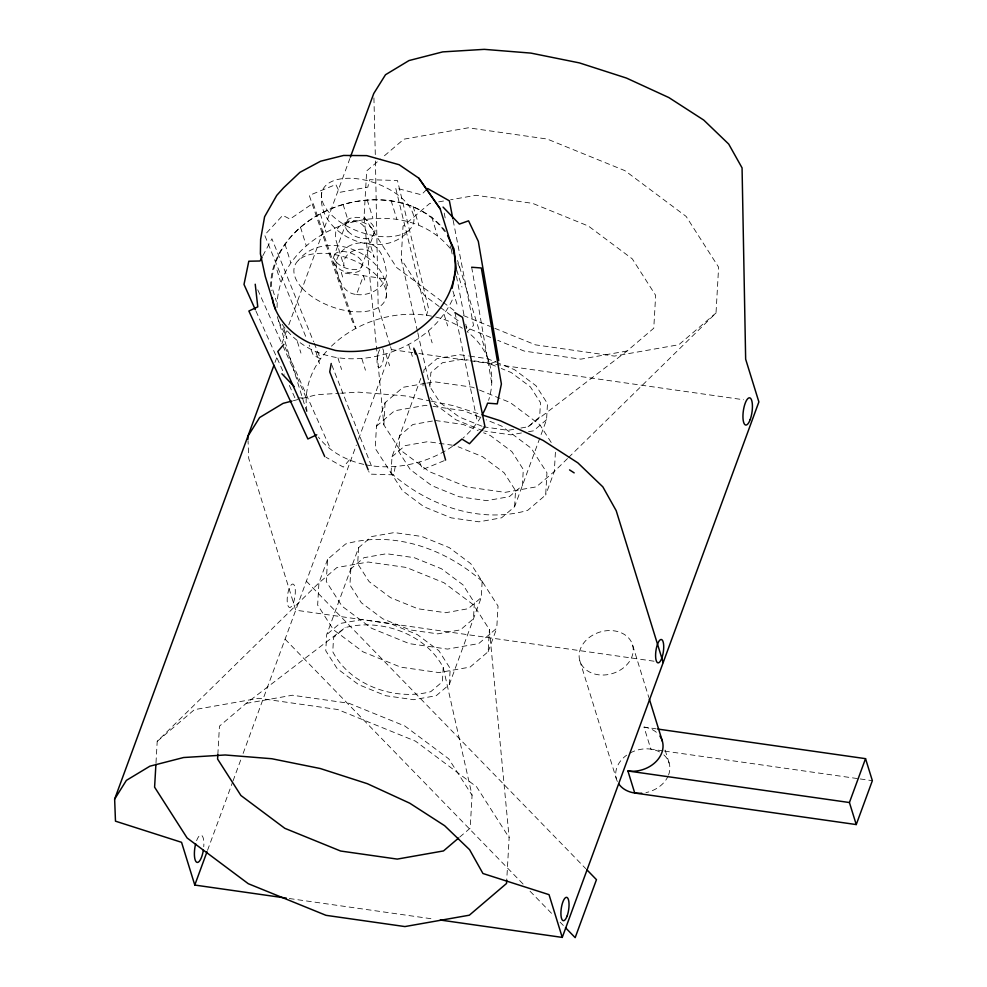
<?xml version="1.0" encoding="UTF-8"?>
<svg xmlns="http://www.w3.org/2000/svg" width="987" height="987" viewBox="0 0 987 987"><rect width="100%" height="100%" fill="white"/><g stroke="black" fill="none" stroke-linecap="round" stroke-linejoin="round"><path stroke-width="0.74" stroke-dasharray="4.93 3.7" d="M321.787 192.551C315.075 235.819 383.425 263.332 409.679 229.527A48.4 25.6 20.2 0 0 363.697 179.831A48.4 25.6 20.2 0 0 329.818 213.217A48.4 25.6 20.2 0 0 409.679 229.527M386.102 297.543C392.814 254.276 324.476 226.763 298.222 260.568M155.995 762.754L157.204 741.373L318.924 582.898L336.937 567.525L368.151 562.022L406.36 567.463L444.014 582.774L473.649 604.932L489.392 629.533L509.144 837.679L506.713 880.416M217.843 754.562L219.447 726.161L246.158 703.398L345.166 627.609C380.908 618.072 425.755 633.864 443.212 667.483L472.07 795.288L470.194 828.155L459.745 837.075M482.273 581.417C445.791 549.093 393.751 530.13 345.573 544.01L327.548 559.382L326.29 581.565L342.033 606.178L371.667 628.324L409.321 643.647L447.543 649.088L478.744 643.573L496.757 628.213L498.028 606.03L470.75 563.676L449.27 547.612L421.98 536.509L394.282 532.573L371.667 536.558L358.602 547.699L326.672 634.678L325.759 650.754L337.159 668.594L358.639 684.645L385.929 695.749L413.627 699.697L436.242 695.699L449.307 684.559L481.249 597.579L482.162 581.503M567.513 458.548L554.312 471.49L536.299 486.862L505.085 492.365L466.876 486.924L429.222 471.601L399.587 449.455L383.844 424.842L364.08 216.708L366.683 170.911L380.637 159.006M358.602 547.699L357.689 563.774L369.101 581.614L390.581 597.666L417.871 608.769L445.569 612.717L468.183 608.72L481.249 597.579M425.409 383.363L403.115 387.299L385.103 402.659L376.466 426.174L375.208 448.357L402.486 490.712L423.966 506.763L451.244 517.867L478.942 521.815L501.569 517.817L514.622 506.689L546.564 419.697L547.477 403.621L536.064 385.794L514.585 369.73L496.856 362.513M383.844 424.842L385.103 402.659M417.464 331.262L401.166 259.1L403.029 226.22L429.74 203.445L432.713 202.927M391.074 472.872L391.987 456.796L420.77 378.403M423.016 385.892L423.176 382.968M423.756 372.741L423.929 369.817L436.982 358.676L459.597 354.691L468.344 355.937M482.001 426.236L459.202 416.97L440.153 402.721L430.024 386.892L430.838 372.63L442.423 362.747L462.496 359.206L468.27 360.021M443.212 667.483L442.398 681.758L430.813 691.64C395.059 701.177 350.225 685.385 332.767 651.753L333.569 637.491L345.166 627.609M449.307 684.559L450.22 668.483L438.808 650.655L417.328 634.592L390.038 623.5L362.34 619.552L339.725 623.537L326.672 634.678M327.548 559.382L318.924 582.898L317.654 605.08L333.409 629.681L363.031 651.839L400.685 667.15L438.907 672.591L470.108 667.089L488.133 651.716L489.392 629.533M514.622 506.689L515.535 490.601L504.123 472.773L482.643 456.71L458.091 446.729M390.951 472.958C427.445 505.295 479.485 524.245 527.663 510.365L545.675 494.993L546.946 472.81L531.191 448.209L501.556 426.051L486.221 419.808M555.41 452.268L554.312 471.49L545.675 494.993M568.611 457.474L716.019 313.002L718.622 267.206L686.125 216.412L624.944 170.665L547.205 139.044L468.307 127.804L403.88 139.179L381.796 158.019M395.244 466.456L393.739 474.833L369.866 474.13L368.743 471.292M277.1 307.525C276.335 225.752 402.178 186.087 451.404 250.019L450.072 245.738M274.991 362.451L277.643 355.221M281.9 343.649L286.674 330.633M288.796 324.859L349.854 158.574M356.541 294.533C369.644 296.297 385.177 287.957 386.633 273.905C385.09 261.456 381.179 244.468 366.041 243.012C352.939 241.247 337.406 249.575 335.95 263.628C337.505 276.089 341.403 293.077 356.541 294.533L363.45 275.731L365.597 282.689M207.529 850.35L232.5 782.37M233.031 780.914L240.988 759.225M243.123 753.439L356.332 445.125M358.454 439.326L391.407 349.583L390.531 346.733M488.133 651.716L496.757 628.213M262.826 255.769L271.906 238.78L313.57 341.712M445.655 231.464C396.478 167.087 268.439 207.924 271.524 290.462M282.109 324.242C324.378 384.794 428.827 359.786 454.242 295.31M349.361 459.917L343.328 467.098L326.043 457.289M426.606 189.553L421.338 194.772L395.676 187.962L426.606 315.297L428.395 307.845L397.465 180.51L369.594 179.696L367.818 187.148L339.651 192.354L335.827 184.52L309.289 195.414L352.014 320.565L355.838 328.4L313.113 203.26L290.005 219.089L282.738 215.351L264.639 235.054L306.883 339.405M376.466 426.174L394.492 410.802L425.693 405.299L431.578 406.126M391.987 456.796L405.04 445.655L427.667 441.67L452.441 445.199M157.204 741.373L194.402 709.653L258.828 698.278L337.727 709.517L415.465 741.138L476.647 786.873L509.144 837.679M520.902 428.037L528.07 426.779L539.655 416.896L540.469 402.622L530.34 386.805L511.278 372.555L501.31 368.496M528.07 426.779L627.078 350.99L653.776 328.215L655.652 295.347L632.309 258.878L588.4 226.048L532.61 203.359L475.981 195.29L450.615 199.769M546.564 419.697L533.498 430.838L527.477 431.899M716.019 313.002L678.822 344.734L614.395 356.097L535.497 344.858L491.686 327.042M444.175 460.682L422.843 469.442L419.376 461.99M496.116 361.526L489.552 363.845L457.561 260.469M293.398 400.71L316.827 394.677L339.109 393.32M438.684 201.866L444.656 200.817M426.902 383.092L434.329 381.784L472.539 387.225L478.115 389.495M627.078 350.99L580.837 359.145L524.208 351.076L497.707 340.305M432.417 421.042L412.813 424.509L399.76 435.637L398.847 451.713L410.247 469.553L431.726 485.604L459.017 496.708L486.714 500.656L509.329 496.658L522.394 485.53L523.307 469.442L511.895 451.614L490.416 435.563L483.593 432.787M513.733 429.308L507.997 430.32L483.42 426.816M521.444 432.972L510.884 434.835L484.642 431.097M246.158 703.398L292.399 695.23L349.028 703.299L404.818 726L448.74 758.83L472.07 795.288M340.589 393.233L358.404 392.135L405.028 395.898L429.999 400.944M297.79 397.971L306.217 397.798L282.294 344.512M469.812 356.147L487.294 358.639L495.486 361.958M474.056 360.847L487.072 362.698L495.61 366.177M391.407 349.583L412.763 352.63M418.858 353.494L743.643 399.76M433.046 406.336L463.915 410.74L480.644 417.538M435.427 420.511L463.125 424.459L478.14 430.566M654.048 661.216L295.718 610.176L248.712 458.326L248.045 440.695M662.98 750.86L650.84 749.133L644.03 727.098L656.17 728.825M664.498 751.082L858.702 778.743M860.22 778.953L872.36 780.68M289.327 898.528L434.181 919.156M431.479 401.24L453.514 405.682L480.607 414.417M463.421 315.544L490.28 326.463M490.724 337.468L468.406 328.387L465.975 326.561M479.509 390.062L510.193 402.548L539.827 424.694L552.264 444.125M483.186 430.887L455.895 419.783L434.428 403.732L430.344 397.354M441.855 301.356L396.589 267.502L364.08 216.708M443.089 302.269L454.094 310.498M439.141 306.501L424.496 295.557L401.166 259.1M440.35 307.413L461.089 322.909M306.365 581.183L585.723 868.609M285.07 639.169L523.603 884.586M530.044 891.224L552.609 914.431M560.122 922.179L563.355 925.485M457.832 263.541L459.769 267.6M278.618 320.96L286.983 338.553L283.392 326.956M257.743 289.82L281.665 343.106M255.954 311.078L284.281 374.184M289.327 385.399L294.99 398.02M285.083 347.165L330.744 449.356M314.15 343.131L320.516 358.861L313.249 355.123L309.202 345.117M331.78 364.919L371.359 465.753M632.593 645.017A27.537 21.677 -17.2 0 1 598.122 674.738A27.537 21.677 -17.2 0 1 587.82 638.638A27.537 21.677 -17.2 0 1 632.593 645.017L648.841 697.513M665.115 750.071L669.211 763.296M579.764 660.574L616.369 778.854M456.66 269.883L461.953 287.007M431.689 216.893L437.426 235.449M452.947 291.14L457.832 306.908M413.072 206.332L418.809 224.888M444.064 314.347L447.654 325.944M391.074 200.497L396.811 219.052M428.555 331.237L432.146 342.834M367.189 199.793L372.926 218.349M408.741 344.808L412.332 356.406M387.755 285.848L385.609 278.889L341.292 272.572L343.439 279.531M390.087 345.314L378.181 306.846L375.418 159.919M343.057 204.272L348.793 222.815M385.991 354.148L389.581 365.745M320.306 213.611L326.043 232.155M361.859 358.614L365.449 370.211M300.492 227.183L306.241 245.738M337.973 357.911L341.564 369.508M284.984 244.06L290.721 262.616M315.976 352.088L319.566 363.672M276.965 270.056L280.555 281.653M297.358 341.527L300.949 353.112M272.831 289.956L276.422 301.553M277.273 316.617L306.599 411.369M417.797 332.767L430.024 386.892M454.995 312.669L477.449 422.189M453.156 220.348L473.538 325.439L467.221 331.694A94.431 74.309 -17.2 0 1 488.59 400.352M444.224 213.093L445.68 220.595M451.207 249.119L452.663 256.632M456.45 276.138L464.026 315.174M465.765 324.18L466.641 328.683M471.675 267.243L491.748 383.252M373.925 97.91L375.393 158.389M644.03 727.098A27.537 21.677 -17.2 0 1 658.095 733.872M663.844 754.87A27.537 21.677 -17.2 0 1 668.643 774.758M668.187 775.893A27.537 21.677 -17.2 0 1 645.942 792.61M617.368 781.507A27.537 21.677 -17.2 0 1 626.609 755.203M630.212 752.958A27.537 21.677 -17.2 0 1 659.575 751.909M382.734 348.769A9.833 3.121 -81.9 0 1 382.216 363.635A9.833 3.121 -81.9 0 1 377.182 363.907A9.833 3.121 -81.9 0 1 380.303 348.904M196.61 840.677A13.769 4.38 -81.9 0 1 201.891 835.557A13.769 4.38 -81.9 0 1 203.754 846.772M480.928 416.933A94.431 74.309 -17.2 0 1 463.1 438.043M452.49 446.334A94.431 74.309 -17.2 0 1 365.264 464.692M363.759 464.371A94.431 74.309 -17.2 0 1 318.431 437.068M307.068 411.382A94.431 74.309 -17.2 0 1 327.141 350.644M331.447 346.178A94.431 74.309 -17.2 0 1 434.206 316.679M435.711 317.024A94.431 74.309 -17.2 0 1 462.348 328.239M270.635 286.835A93.888 73.889 -17.2 0 1 341.206 205.037A93.888 73.889 -17.2 0 1 445.519 232.87M350.841 568.857L349.929 584.933L361.341 602.761L382.808 618.824L410.098 629.928L437.796 633.864L460.411 629.879L473.476 618.738L474.389 602.662L462.977 584.835L441.497 568.771L414.207 557.667L386.509 553.732L363.895 557.717L350.841 568.857M335.753 231.883L335.432 238.435L344.044 266.256C340.737 250.229 368.435 241.938 374.233 257.373L365.622 229.539C360.625 216.671 340.096 220.089 335.753 231.883M346.659 221.619L332.853 259.223C334.223 270.376 350.866 276.163 360.008 270.648L375.048 230.859C373.678 219.719 357.035 213.932 347.893 219.435L346.659 221.619M293.41 602.699A11.807 3.751 -81.9 0 0 293.164 584.119A11.807 3.751 -81.9 0 0 287.18 600.404A11.807 3.751 -81.9 0 0 293.41 602.699M302.256 288.266A48.4 25.6 20.2 0 0 382.117 304.576A48.4 25.6 20.2 0 0 336.135 254.868A48.4 25.6 20.2 0 0 302.256 288.266M336.53 262.32A14.953 7.908 20.2 0 0 361.217 267.366A14.953 7.908 20.2 0 0 347.005 252.006A14.953 7.908 20.2 0 0 336.53 262.32M347.93 231.279A14.953 7.908 20.2 0 0 372.605 236.325A14.953 7.908 20.2 0 0 358.404 220.965A14.953 7.908 20.2 0 0 347.93 231.279"/><path stroke-width="1.48" d="M155.909 764.271L154.601 787.17L187.111 837.975L248.292 883.71L326.018 915.331L404.917 926.571L469.343 915.196L506.541 883.476L506.713 880.416M217.843 754.562L217.584 759.04L240.914 795.497L284.824 828.327L340.626 851.028L397.255 859.097L443.496 850.93L458.585 838.062M331.225 363.487L329.72 371.877L368.188 469.874M452.083 288.352L456.216 268.452L454.02 249.045L447.592 235.523M286.267 898.096L194.784 885.055L181.559 842.318L115.479 821.172L114.64 799.125L273.93 365.338M350.385 157.118L373.752 93.506L385.498 74.741L409.013 60.552L442.707 51.892L484.284 49.35L530.895 53.101L579.394 62.897L626.437 78.059L668.853 97.565L703.731 120.069L728.702 144.065L742.064 167.889L745.654 359.182L758.88 401.931L562.257 937.403L440.276 920.032M194.784 885.055L206.999 851.793M659.945 736.129A27.537 21.677 -17.2 0 1 656.774 760.841A27.537 21.677 -17.2 0 1 627.917 770.983L634.727 793.017L856.247 824.564L849.425 802.53L865.537 758.658L657.675 729.048M856.247 824.564L872.36 780.68L865.537 758.658M262.135 257.076L260.037 261L248.81 261.222L243.999 284.441L255.325 309.671M114.64 799.125L126.385 780.372L149.901 766.183L183.594 757.522L225.172 754.981L271.795 758.732L320.281 768.528L367.337 783.69L409.741 803.196L444.631 825.7L469.59 849.684L482.951 873.507L549.031 894.654L562.257 937.403M283.837 344.364L277.803 351.545L324.711 456.537M316.778 434.786L307.87 438.968L248.872 311.028L257.78 306.858L255.226 284.219M291.93 401.08L283.133 403.338L259.618 417.538L247.873 436.291L247.996 439.227M471.675 267.243L481.323 267.983L501.396 383.992L497.263 403.893L487.615 403.152A94.431 74.309 -17.2 0 1 482.507 414.232M627.917 770.983L849.425 802.53M482.026 414.873L500.569 420.857L542.986 440.35L577.864 462.866L602.835 486.85L616.196 510.674L663.19 662.524M427.655 188.517L449.381 200.83L452.873 218.855M454.995 312.669L462.545 317.333L484.999 426.853L469.479 443.731L461.928 439.067A94.431 74.309 -17.2 0 1 453.724 445.47M569.548 469.898L574.175 472.884M272.634 301.282A93.888 73.889 -17.2 0 0 309.585 342.921L335.481 350.459A93.888 73.889 -17.2 0 0 429.012 320.8A93.888 73.889 -17.2 0 0 450.393 241.852L440.177 208.825L418.821 178.166L399.155 164.73L366.745 155.625L343.624 155.452L320.59 161.214L299.9 172.355L283.577 187.777L276.767 195.364L264.59 216.77L260.617 239.335L260.408 253.807L265.281 276.446L275.496 309.474M586.796 869.707L596.469 879.664L575.174 937.65L565.502 927.706M443.064 207.085L459.362 224.086L468.554 220.829L478.313 241.346L498.743 360.588M281.9 373.752L294.114 386.509M440.177 208.825L418.821 178.166M413.775 348.201L417.254 355.665L445.593 460.102M649.298 698.969L662.388 741.262M414.182 349.669L415.379 354.086M272.363 297.926L272.868 302.404M641.698 793.215A27.537 21.677 -17.2 0 1 618.812 783.986M203.322 850.338A13.769 4.38 -81.9 0 1 196.364 862.033A13.769 4.38 -81.9 0 1 195.66 843.799M567.13 915.973A11.807 3.751 -81.9 0 0 566.883 897.393A11.807 3.751 -81.9 0 0 560.912 913.678A11.807 3.751 -81.9 0 0 567.13 915.973M661.808 658.132A11.807 3.751 -81.9 0 0 661.561 639.551A11.807 3.751 -81.9 0 0 655.59 655.849A11.807 3.751 -81.9 0 0 661.808 658.132M750.194 419.561A13.769 4.38 -81.9 0 0 749.91 397.884A13.769 4.38 -81.9 0 0 742.94 416.884A13.769 4.38 -81.9 0 0 750.194 419.561"/></g></svg>
